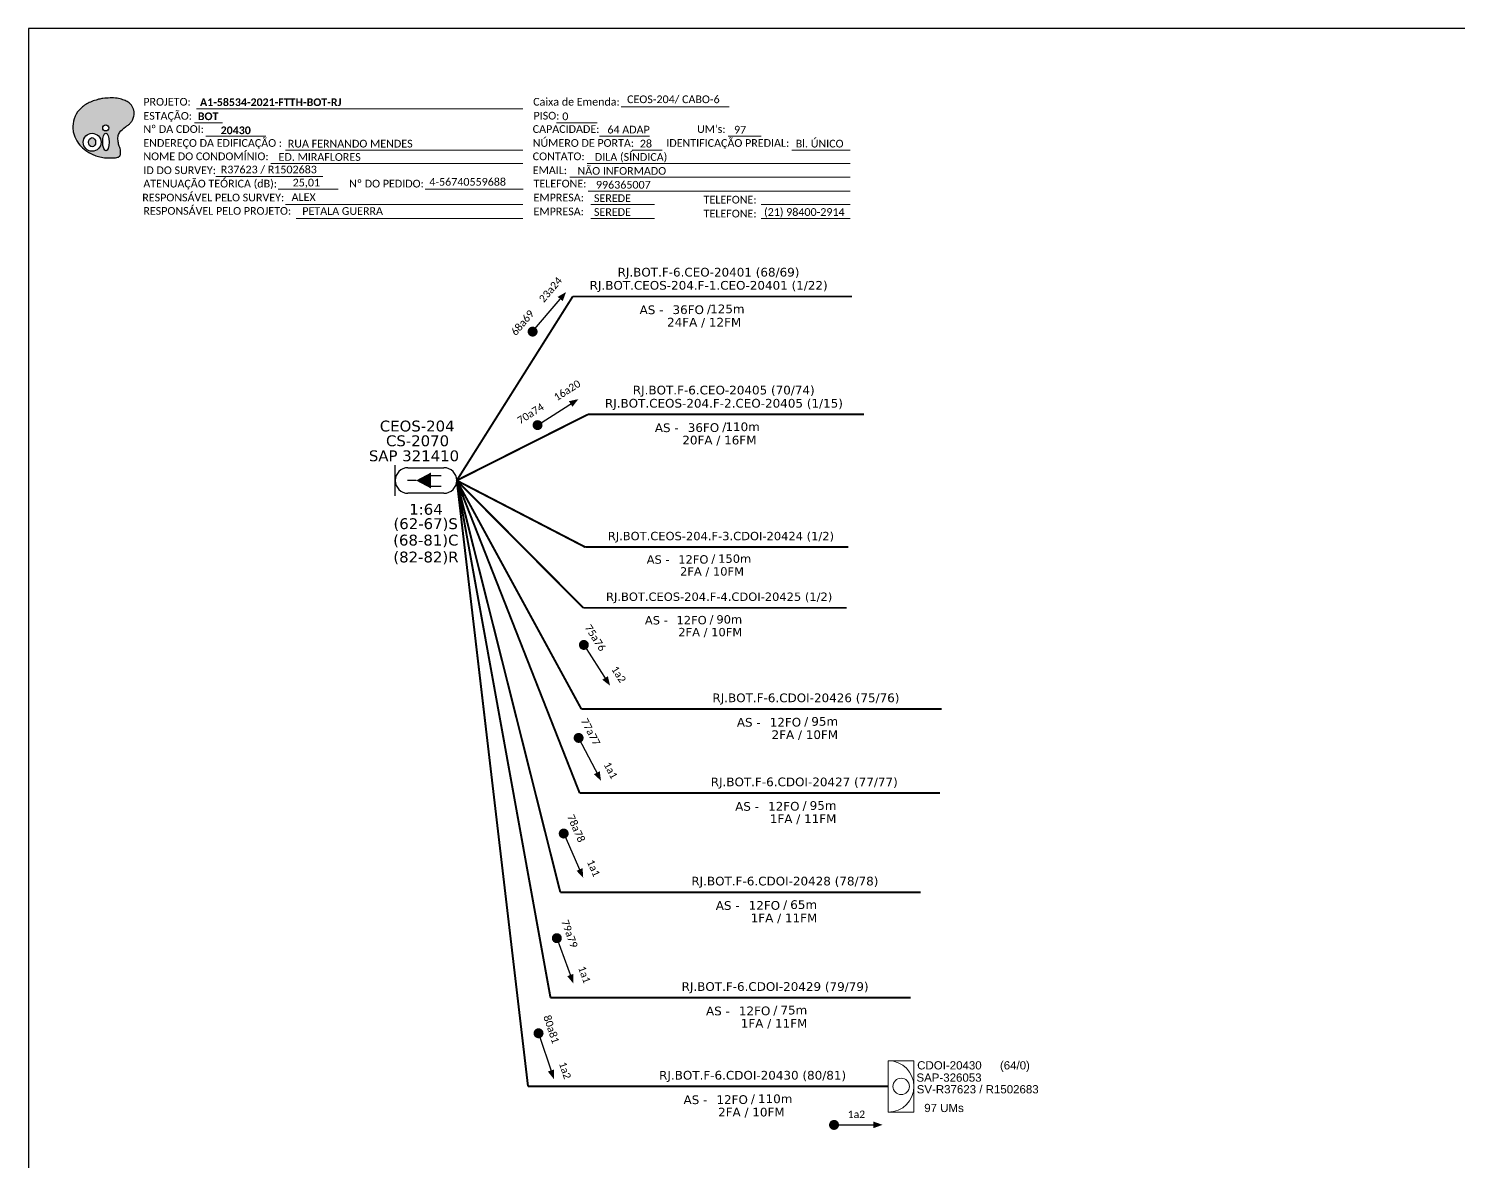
# Model space of a CAD drawing. Extents: x -4 to 837, y 1 to 595.
# Drawn here: x -3.8 to 329, y 331.6 to 595.3 of the extents above; entities that cross this region are included whole.
import ezdxf
from ezdxf.enums import TextEntityAlignment as Align

# ---------------------------------------------------------------- set-up
doc = ezdxf.new("R2010")
doc.units = 0
for name, color, linetype, lineweight in [("20.0-LEGENDA DOS CDO'S", 1, 'Continuous', 0), ('20.1-CDO_INTERIOR', 1, 'Continuous', 0), ('40.1-ETIQUETAS', 1, 'Continuous', 20)]:
    doc.layers.add(name, color=color, linetype=linetype, lineweight=lineweight)
for name, color, linetype in [('20.4-CEOS', 1, 'Continuous'), ('CABO OPTICO EXISTENTE', 5, 'Continuous'), ('CAP a instalar', 1, 'Continuous'), ('SETA', 7, 'Continuous')]:
    doc.layers.add(name, color=color, linetype=linetype)
doc.styles.add('ARIAL', font='arial.ttf')
doc.styles.add('siredit', font='verdana.ttf')
doc.styles.add('WMF-Calibri0', font='calibri.ttf')
doc.styles.add('WMF-Calibri1', font='calibrib.ttf')
doc.linetypes.add('FENCELINE1', pattern='A,0.25,-0.1,[133,ltypeshp.shx,S=0.1,R=0,X=-0.1,Y=0],-0.1,1', length=1.45)

# ---------------------------------------------------------------- blocks, each defined once
blk = doc.blocks.new('OI')
h = blk.add_hatch(color=40)
edge = h.paths.add_edge_path()
edge.add_spline(control_points=[(4.35, -0.67), (3.92, -0.99), (3.26, -1.5), (2.81, -2.59), (2.9, -3.5), (3.06, -4.27), (3.31, -4.85), (3.37, -5.39), (3.4, -5.88), (3.2, -6.4), (2.54, -6.61), (1.65, -6.63), (0.55, -6.67), (-0.56, -6.42), (-1.61, -6.14), (-2.77, -5.61), (-3.92, -4.77), (-4.89, -3.7), (-5.34, -2.65), (-5.6, -1.94), (-5.85, -0.96), (-5.71, 0.47), (-5.1, 2.02), (-4.14, 3.02), (-3.3, 3.61), (-2.37, 4.16), (-1.36, 4.44), (-0.56, 4.7), (0.79, 4.85), (2.24, 4.97), (3.79, 4.57), (4.67, 4.21), (5.44, 3.65), (5.76, 2.99), (6.03, 2.21), (6.01, 1.46), (5.72, 0.64), (5.31, 0.08), (4.88, -0.38), (4.51, -0.55), (4.35, -0.67)], knot_values=[0, 0, 0, 0, 1.60434, 2.417191, 3.427595, 4.282808, 4.776746, 5.304182, 5.888771, 6.258406, 6.858137, 7.79129, 8.986195, 10.124242, 11.187857, 12.242908, 13.953784, 15.414161, 16.515391, 17.349188, 17.675853, 19.552021, 21.515531, 22.568638, 23.63245, 24.621084, 25.782718, 26.745347, 27.142653, 29.870543, 31.004649, 31.921532, 32.709589, 33.801391, 34.042471, 35.192333, 35.971461, 36.628871, 37.254359, 37.836911, 37.836911, 37.836911, 37.836911], degree=3, periodic=0)
h.paths.add_polyline_path([(1.13, -0.87, -1), (-0.04, -0.87, -1)], flags=16)
edge = h.paths.add_edge_path(flags=16)
edge.add_ellipse((0.56, -3.59), major_axis=(-0.02, 1.71), ratio=0.361305, start_angle=0, end_angle=360)
h.paths.add_polyline_path([(-0.36, -3.62, -1), (-3.8, -3.62, -1)], flags=16)
edge = h.paths.add_edge_path(flags=0)
edge.add_ellipse((-2.08, -3.62), major_axis=(0, 0.885), ratio=0.758294, start_angle=0, end_angle=360)
at = {"color": 40}
for centre, radius in [((-2.08, -3.62), 1.72), ((0.54, -0.87), 0.587)]:
    blk.add_circle(centre, radius, dxfattribs=at)
blk.add_ellipse((-2.08, -3.62), major_axis=(0, 0.885), ratio=0.758294, start_param=-3.141592653589792, end_param=3.141592653589792, dxfattribs=at)
blk.add_ellipse((0.56, -3.59), major_axis=(-0.02, 1.71), ratio=0.361305, dxfattribs=at)
at = {"color": 40, "start_tangent": (-0.800898, -0.598801), "end_tangent": (-0.800898, -0.598801)}
blk.add_spline([(4.35, -0.67), (3.2, -1.78), (2.9, -2.54), (2.92, -3.55), (3.12, -4.38), (3.28, -4.85), (3.37, -5.37), (3.35, -5.95), (3.2, -6.29), (2.66, -6.55), (1.73, -6.63), (0.54, -6.62), (-0.58, -6.41), (-1.6, -6.11), (-2.56, -5.67), (-3.95, -4.67), (-4.89, -3.56), (-5.37, -2.56), (-5.64, -1.78), (-5.72, -1.46), (-5.63, 0.42), (-4.84, 2.22), (-4.13, 2.99), (-3.27, 3.62), (-2.4, 4.09), (-1.3, 4.47), (-0.37, 4.72), (0.02, 4.77), (2.75, 4.8), (3.85, 4.53), (4.69, 4.16), (5.31, 3.68), (5.85, 2.73), (5.93, 2.5), (5.94, 1.35), (5.67, 0.62), (5.29, 0.08), (4.84, -0.36), (4.35, -0.67)], degree=3, dxfattribs=at)
blk = doc.blocks.new('ETIQUETA_RS5F')
at = {"layer": '40.1-ETIQUETAS', "color": 0, "style": 'siredit'}
blk.add_text('/', height=1.5, dxfattribs=at).set_placement((1.58, -1.95), align=Align.MIDDLE_RIGHT)
for tag, p in [('ETIQUETA_R_SECUNDARIA', (1.21, 2.1)), ('ETIQUETA_R_PRIMARIA', (1.21, 4.1)), ('F_ATIVAS/F_MORTAS', (1.14, -4.24))]:
    blk.add_attdef(tag, text='', height=1.5, dxfattribs=at).set_placement(p, align=Align.MIDDLE_CENTER)
for tag, p in [('TIPO_CABO', (-6.58, -2.12)), ('CAP_CABO', (0.4, -2.09))]:
    blk.add_attdef(tag, text='', height=1.5, dxfattribs=at).set_placement(p, align=Align.MIDDLE_RIGHT)
blk.add_attdef('METROS', text='', height=1.5, dxfattribs=at).set_placement((2.14, -1.95), align=Align.MIDDLE_LEFT)
for tag, p in [('FUSÃO_1', (0.85, -8.39)), ('FUSÃO_2', (0.85, -10.6)), ('FUSÃO_3', (0.85, -12.93)), ('FUSÃO_4', (0.85, -15.14)), ('FUSÃO_5', (0.85, -17.16))]:
    blk.add_attdef(tag, text='', height=1.5, dxfattribs=at).set_placement(p, align=Align.CENTER)
blk = doc.blocks.new('CEOS_RP_CT_DRT')
at = {"layer": '20.4-CEOS', "color": 0}
for p, q in [((-4.54, 1.19), (-1.19, 1.19)), ((-1.19, -1.19), (-4.54, -1.19))]:
    blk.add_line(p, q, dxfattribs=at)
for points in [[(-5.73, -1.43), (-5.73, 1.44)], [(-3.79, 0), (-4.59, 0)], [(-2.47, 0.48), (-1.45, 0.48)], [(-2.47, -0.52), (-1.45, -0.52)]]:
    blk.add_lwpolyline(points, dxfattribs=at)
blk.add_lwpolyline([(-3.79, 0, 0, 1.47, 0), (-2.41, 0, 1.47, 1.47, 0)], format="xyseb", dxfattribs=at)
for centre, start, end in [((-4.54, 0), 90, 270), ((-1.19, 0), 270, 90)]:
    blk.add_arc(centre, 1.19, start, end, dxfattribs=at)
at = {"layer": '20.4-CEOS', "color": 7, "style": 'siredit'}
for tag, p in [('Nº_DA_CEOS', (-2.86, 5.6)), ('LOCAL', (-2.86, 4.24)), ('SAP', (-2.86, 2.78)), ('RACIO_SPLITAGEM', (-2.86, -1.88)), ('FIBRAS_SPLITTER', (-2.86, -3.58)), ('FIBRAS_TOP_C', (-2.86, -5.08)), ('RESERVA_FINAIS', (-2.86, -6.39))]:
    blk.add_attdef(tag, text='', height=1.01, dxfattribs=at).set_placement(p, align=Align.TOP_CENTER)

msp = doc.modelspace()

# ---------------------------------------------------------------- linework, layer by layer
for p, q in [((837.17, 595.26), (-3.83, 595.26)), ((-3.83, 595.26), (-3.83, 1.26))]:
    msp.add_line(p, q)
at = {"color": 7, "lineweight": 0}
for points in [[(35.28, 576.58), (111.25, 576.58)], [(134.09, 577.07), (159.22, 577.07)], [(34.76, 573.3), (41.31, 573.3)], [(119.05, 573.34), (128.53, 573.34)], [(37.42, 570.23), (51.37, 570.23)], [(129.1, 570.23), (140.71, 570.23)], [(159.04, 570.23), (166.7, 570.23)], [(55.99, 566.99), (111.25, 566.99)], [(136.68, 566.99), (143.62, 566.99)], [(173.85, 566.99), (187.41, 566.99)], [(52.58, 563.88), (111.25, 563.88)], [(126.21, 563.88), (187.44, 563.88)], [(39.74, 560.82), (64.63, 560.82)], [(122.17, 560.64), (187.44, 560.64)], [(54.28, 557.85), (68.22, 557.85)], [(88.51, 557.85), (111.27, 557.85)], [(126.46, 557.41), (187.44, 557.41)], [(55.99, 554.29), (111.25, 554.29)], [(127.07, 554.29), (141.86, 554.29)], [(166.67, 554.29), (187.44, 554.29)], [(58.48, 551.06), (111.25, 551.06)], [(127.07, 551.06), (141.86, 551.06)], [(166.67, 551.06), (187.44, 551.06)]]:
    msp.add_lwpolyline(points, dxfattribs=at)
at = {"const_width": 1.16}
for points in [[(113.13, 524.28, 1), (113.87, 525.16, 1)], [(114.16, 502.65, 1), (115.13, 503.27, 1)], [(125.12, 452.28, 1), (125.74, 451.31, 1)], [(123.94, 430.66, 1), (124.47, 429.64, 1)], [(120.51, 408.42, 1), (120.97, 407.36, 1)], [(118.94, 384.08, 1), (119.34, 382.99, 1)], [(114.69, 361.95, 1), (115.06, 360.85, 1)], [(183.09, 340.07, 1), (184.25, 340.07, 1)]]:
    msp.add_lwpolyline(points, format="xyb", close=True, dxfattribs=at)
at = {"layer": '20.1-CDO_INTERIOR', "color": 1, "lineweight": 18}
msp.add_lwpolyline([(202.28, 343.05), (202.28, 355.01), (196.3, 355.01), (196.3, 343.05)], close=True, dxfattribs=at)
msp.add_circle((199.29, 349.03), 1.91, dxfattribs=at)
msp.add_arc((196.3, 349.03), 5.98, 270, 90, dxfattribs=at)
at = {"layer": 'CAP a instalar', "color": 7, "linetype": 'FENCELINE1', "ltscale": 8, "const_width": 0.463}
for points in [[(122.84, 532.9), (95.84, 490.07)], [(122.84, 532.9), (187.87, 532.9)], [(126.39, 505.46), (95.84, 490.07)], [(126.39, 505.46), (190.62, 505.46)], [(117.66, 369.69), (95.84, 490.07)], [(119.94, 394.24), (95.84, 490.07)], [(124.45, 417.31), (95.84, 490.07)], [(124.84, 436.89), (95.84, 490.07)], [(124.84, 436.89), (208.7, 436.89)], [(124.45, 417.31), (208.32, 417.31)], [(119.94, 394.24), (203.8, 394.24)], [(117.66, 369.69), (201.52, 369.69)]]:
    msp.add_lwpolyline(points, dxfattribs=at)
at = {"layer": 'CAP a instalar', "color": 8, "linetype": 'FENCELINE1', "ltscale": 8, "const_width": 0.463}
for points in [[(125.29, 460.43), (95.84, 490.07)], [(95.84, 490.07), (125.75, 474.56)], [(125.75, 474.56), (187.03, 474.56)], [(125.29, 460.43), (186.62, 460.43)]]:
    msp.add_lwpolyline(points, dxfattribs=at)
at = {"layer": 'CAP a instalar', "color": 1, "linetype": 'FENCELINE1', "ltscale": 8, "const_width": 0.463}
for points in [[(112.43, 349.03), (95.84, 490.07)], [(112.43, 349.03), (196.29, 349.03)]]:
    msp.add_lwpolyline(points, dxfattribs=at)
at = {"layer": 'SETA'}
for points in [[(113.5, 524.72), (119.91, 532.31)], [(114.65, 502.96), (123.04, 508.29)], [(125.43, 451.8), (130.79, 443.43)], [(124.21, 430.15), (128.8, 421.34)], [(120.74, 407.89), (124.73, 398.79)], [(119.14, 383.54), (122.54, 374.2)], [(114.88, 361.4), (118.02, 351.97)], [(183.67, 340.07), (193.62, 340.07)]]:
    msp.add_lwpolyline(points, dxfattribs=at)
for points in [[(119.33, 532.81), (121.28, 533.93), (120.5, 531.81)], [(121.94, 508.53), (124.14, 509.01), (122.77, 507.23)], [(131.02, 444.52), (131.52, 442.32), (129.73, 443.69)], [(129.13, 422.41), (129.42, 420.17), (127.76, 421.69)], [(125.13, 399.84), (125.28, 397.59), (123.72, 399.22)], [(123, 375.22), (123.01, 372.96), (121.56, 374.69)], [(118.51, 352.98), (118.45, 350.72), (117.05, 352.49)], [(192.82, 340.86), (194.95, 340.09), (192.82, 339.31)]]:
    msp.add_solid(points, dxfattribs=at)

# ---------------------------------------------------------------- block references
at = {"color": 7, "xscale": 1.213923925163967, "yscale": 1.213923925163967, "zscale": 1.213923925163967, "rotation": 0.1532896023949059}
msp.add_blockref('OI', (13.47, 573.2), dxfattribs=at)
at = {"layer": '20.4-CEOS', "color": 7}
ref = msp.add_blockref('CEOS_RP_CT_DRT', (95.84, 490.07), dxfattribs=dict(at, xscale=2.502542501366116, yscale=2.502542501366116, zscale=2.502542495307241))
ref.add_attrib('Nº_DA_CEOS', 'CEOS-204', dxfattribs={"color": 7, "height": 2.527, "style": 'siredit'}).set_placement((86.63, 504.01), align=Align.TOP_CENTER)
ref.add_attrib('LOCAL', 'CS-2070', dxfattribs={"color": 7, "height": 2.527, "style": 'siredit'}).set_placement((86.71, 500.58), align=Align.TOP_CENTER)
ref.add_attrib('SAP', 'SAP 321410', dxfattribs={"color": 7, "height": 2.527, "style": 'siredit'}).set_placement((85.88, 497.08), align=Align.TOP_CENTER)
ref.add_attrib('RACIO_SPLITAGEM', '1:64', dxfattribs={"color": 7, "height": 2.527, "style": 'siredit'}).set_placement((88.67, 484.63), align=Align.TOP_CENTER)
ref.add_attrib('FIBRAS_SPLITTER', '(62-67)S', dxfattribs={"color": 7, "height": 2.527, "style": 'siredit'}).set_placement((88.6, 481.28), align=Align.TOP_CENTER)
ref.add_attrib('FIBRAS_TOP_C', '(68-81)C', dxfattribs={"color": 7, "height": 2.527, "style": 'siredit'}).set_placement((88.64, 477.46), align=Align.TOP_CENTER)
ref.add_attrib('RESERVA_FINAIS', '(82-82)R', dxfattribs={"color": 7, "height": 2.527, "style": 'siredit'}).set_placement((88.67, 473.52), align=Align.TOP_CENTER)
at = {"layer": 'CAP a instalar', "color": 7, "linetype": 'FENCELINE1', "ltscale": 7}
ref = msp.add_blockref('ETIQUETA_RS5F', (152.89, 532.65), dxfattribs=dict(at, xscale=1.350331554392131, yscale=1.350331554392131, zscale=1.350331554392131))
ref.add_attrib('ETIQUETA_R_PRIMARIA', 'RJ.BOT.F-6.CEO-20401 (68/69)', dxfattribs={"layer": '40.1-ETIQUETAS', "color": 0, "height": 2.0255, "style": 'siredit'}).set_placement((154.44, 538.56), align=Align.MIDDLE_CENTER)
ref.add_attrib('ETIQUETA_R_SECUNDARIA', 'RJ.BOT.CEOS-204.F-1.CEO-20401 (1/22)', dxfattribs={"layer": '40.1-ETIQUETAS', "color": 0, "height": 2.0255, "style": 'siredit'}).set_placement((154.48, 535.5), align=Align.MIDDLE_CENTER)
ref.add_attrib('TIPO_CABO', 'AS -', dxfattribs={"layer": '40.1-ETIQUETAS', "color": 0, "height": 2.025, "style": 'siredit'}).set_placement((143.95, 529.8), align=Align.MIDDLE_RIGHT)
ref.add_attrib('CAP_CABO', '36FO', dxfattribs={"layer": '40.1-ETIQUETAS', "color": 0, "height": 2.025, "style": 'siredit'}).set_placement((153.38, 529.83), align=Align.MIDDLE_RIGHT)
ref.add_attrib('METROS', '125m', dxfattribs={"layer": '40.1-ETIQUETAS', "color": 0, "height": 2.025, "style": 'siredit'}).set_placement((154.83, 530.01), align=Align.MIDDLE_LEFT)
ref.add_attrib('F_ATIVAS/F_MORTAS', '24FA / 12FM', dxfattribs={"layer": '40.1-ETIQUETAS', "color": 0, "height": 2.0255, "style": 'siredit'}).set_placement((153.43, 526.92), align=Align.MIDDLE_CENTER)
ref = msp.add_blockref('ETIQUETA_RS5F', (156.44, 505.21), dxfattribs=dict(at, xscale=1.350331554392131, yscale=1.350331554392131, zscale=1.350331554392131))
ref.add_attrib('ETIQUETA_R_PRIMARIA', 'RJ.BOT.F-6.CEO-20405 (70/74)', dxfattribs={"layer": '40.1-ETIQUETAS', "color": 0, "height": 2.0255, "style": 'siredit'}).set_placement((157.99, 511.12), align=Align.MIDDLE_CENTER)
ref.add_attrib('ETIQUETA_R_SECUNDARIA', 'RJ.BOT.CEOS-204.F-2.CEO-20405 (1/15)', dxfattribs={"layer": '40.1-ETIQUETAS', "color": 0, "height": 2.0255, "style": 'siredit'}).set_placement((158.03, 508.05), align=Align.MIDDLE_CENTER)
ref.add_attrib('TIPO_CABO', 'AS -', dxfattribs={"layer": '40.1-ETIQUETAS', "color": 0, "height": 2.025, "style": 'siredit'}).set_placement((147.5, 502.35), align=Align.MIDDLE_RIGHT)
ref.add_attrib('CAP_CABO', '36FO', dxfattribs={"layer": '40.1-ETIQUETAS', "color": 0, "height": 2.025, "style": 'siredit'}).set_placement((156.93, 502.38), align=Align.MIDDLE_RIGHT)
ref.add_attrib('METROS', '110m', dxfattribs={"layer": '40.1-ETIQUETAS', "color": 0, "height": 2.025, "style": 'siredit'}).set_placement((158.38, 502.57), align=Align.MIDDLE_LEFT)
ref.add_attrib('F_ATIVAS/F_MORTAS', '20FA / 16FM', dxfattribs={"layer": '40.1-ETIQUETAS', "color": 0, "height": 2.0255, "style": 'siredit'}).set_placement((156.98, 499.48), align=Align.MIDDLE_CENTER)
at = {"layer": 'CAP a instalar', "color": 8, "linetype": 'FENCELINE1', "ltscale": 7}
ref = msp.add_blockref('ETIQUETA_RS5F', (153.96, 474.42), dxfattribs=dict(at, xscale=1.296858424837191, yscale=1.296858424837191, zscale=1.296858424838456))
ref.add_attrib('ETIQUETA_R_SECUNDARIA', 'RJ.BOT.CEOS-204.F-3.CDOI-20424 (1/2)', dxfattribs={"layer": 'CABO OPTICO EXISTENTE', "color": 0, "height": 1.9453, "style": 'siredit'}).set_placement((157.33, 477.14), align=Align.MIDDLE_CENTER)
ref.add_attrib('TIPO_CABO', 'AS -', dxfattribs={"layer": '40.1-ETIQUETAS', "color": 0, "height": 1.945, "style": 'siredit'}).set_placement((145.38, 471.67), align=Align.MIDDLE_RIGHT)
ref.add_attrib('CAP_CABO', '12FO', dxfattribs={"layer": '40.1-ETIQUETAS', "color": 0, "height": 1.945, "style": 'siredit'}).set_placement((154.43, 471.7), align=Align.MIDDLE_RIGHT)
ref.add_attrib('METROS', '150m', dxfattribs={"layer": '40.1-ETIQUETAS', "color": 0, "height": 1.945, "style": 'siredit'}).set_placement((156.69, 471.88), align=Align.MIDDLE_LEFT)
ref.add_attrib('F_ATIVAS/F_MORTAS', '2FA / 10FM', dxfattribs={"layer": '40.1-ETIQUETAS', "color": 0, "height": 1.945, "style": 'siredit'}).set_placement((155.26, 468.91), align=Align.MIDDLE_CENTER)
ref = msp.add_blockref('ETIQUETA_RS5F', (153.54, 460.29), dxfattribs=dict(at, xscale=1.296858424837191, yscale=1.296858424837191, zscale=1.296858424838456))
ref.add_attrib('ETIQUETA_R_SECUNDARIA', 'RJ.BOT.CEOS-204.F-4.CDOI-20425 (1/2)', dxfattribs={"layer": 'CABO OPTICO EXISTENTE', "color": 0, "height": 1.9453, "style": 'siredit'}).set_placement((156.92, 463.02), align=Align.MIDDLE_CENTER)
ref.add_attrib('TIPO_CABO', 'AS -', dxfattribs={"layer": '40.1-ETIQUETAS', "color": 0, "height": 1.945, "style": 'siredit'}).set_placement((144.96, 457.54), align=Align.MIDDLE_RIGHT)
ref.add_attrib('CAP_CABO', '12FO', dxfattribs={"layer": '40.1-ETIQUETAS', "color": 0, "height": 1.945, "style": 'siredit'}).set_placement((154.02, 457.57), align=Align.MIDDLE_RIGHT)
ref.add_attrib('METROS', '90m', dxfattribs={"layer": '40.1-ETIQUETAS', "color": 0, "height": 1.945, "style": 'siredit'}).set_placement((156.28, 457.75), align=Align.MIDDLE_LEFT)
ref.add_attrib('F_ATIVAS/F_MORTAS', '2FA / 10FM', dxfattribs={"layer": '40.1-ETIQUETAS', "color": 0, "height": 1.945, "style": 'siredit'}).set_placement((154.85, 454.78), align=Align.MIDDLE_CENTER)
at = {"layer": 'CAP a instalar', "color": 7, "linetype": 'FENCELINE1', "ltscale": 7}
ref = msp.add_blockref('ETIQUETA_RS5F', (175.52, 436.64), dxfattribs=dict(at, xscale=1.350331554391078, yscale=1.350331554391078, zscale=1.350331554392395))
ref.add_attrib('ETIQUETA_R_SECUNDARIA', 'RJ.BOT.F-6.CDOI-20426 (75/76)', dxfattribs={"layer": 'CABO OPTICO EXISTENTE', "color": 0, "height": 2.0255, "style": 'siredit'}).set_placement((177.12, 439.48), align=Align.MIDDLE_CENTER)
ref.add_attrib('TIPO_CABO', 'AS -', dxfattribs={"layer": '40.1-ETIQUETAS', "color": 0, "height": 2.025, "style": 'siredit'}).set_placement((166.59, 433.78), align=Align.MIDDLE_RIGHT)
ref.add_attrib('CAP_CABO', '12FO', dxfattribs={"layer": '40.1-ETIQUETAS', "color": 0, "height": 2.025, "style": 'siredit'}).set_placement((176.01, 433.81), align=Align.MIDDLE_RIGHT)
ref.add_attrib('METROS', '95m', dxfattribs={"layer": '40.1-ETIQUETAS', "color": 0, "height": 2.025, "style": 'siredit'}).set_placement((178.37, 434), align=Align.MIDDLE_LEFT)
ref.add_attrib('F_ATIVAS/F_MORTAS', '2FA / 10FM', dxfattribs={"layer": '40.1-ETIQUETAS', "color": 0, "height": 2.025, "style": 'siredit'}).set_placement((176.87, 430.91), align=Align.MIDDLE_CENTER)
ref = msp.add_blockref('ETIQUETA_RS5F', (175.14, 417.06), dxfattribs=dict(at, xscale=1.350331554391078, yscale=1.350331554391078, zscale=1.350331554392395))
ref.add_attrib('ETIQUETA_R_SECUNDARIA', 'RJ.BOT.F-6.CDOI-20427 (77/77)', dxfattribs={"layer": 'CABO OPTICO EXISTENTE', "color": 0, "height": 2.0255, "style": 'siredit'}).set_placement((176.73, 419.91), align=Align.MIDDLE_CENTER)
ref.add_attrib('TIPO_CABO', 'AS -', dxfattribs={"layer": '40.1-ETIQUETAS', "color": 0, "height": 2.025, "style": 'siredit'}).set_placement((166.2, 414.21), align=Align.MIDDLE_RIGHT)
ref.add_attrib('CAP_CABO', '12FO', dxfattribs={"layer": '40.1-ETIQUETAS', "color": 0, "height": 2.025, "style": 'siredit'}).set_placement((175.63, 414.24), align=Align.MIDDLE_RIGHT)
ref.add_attrib('METROS', '95m', dxfattribs={"layer": '40.1-ETIQUETAS', "color": 0, "height": 2.025, "style": 'siredit'}).set_placement((177.99, 414.42), align=Align.MIDDLE_LEFT)
ref.add_attrib('F_ATIVAS/F_MORTAS', '1FA / 11FM', dxfattribs={"layer": '40.1-ETIQUETAS', "color": 0, "height": 2.025, "style": 'siredit'}).set_placement((176.47, 411.33), align=Align.MIDDLE_CENTER)
ref = msp.add_blockref('ETIQUETA_RS5F', (170.62, 393.99), dxfattribs=dict(at, xscale=1.350331554391078, yscale=1.350331554391078, zscale=1.350331554392395))
ref.add_attrib('ETIQUETA_R_SECUNDARIA', 'RJ.BOT.F-6.CDOI-20428 (78/78)', dxfattribs={"layer": 'CABO OPTICO EXISTENTE', "color": 0, "height": 2.0255, "style": 'siredit'}).set_placement((172.22, 396.83), align=Align.MIDDLE_CENTER)
ref.add_attrib('TIPO_CABO', 'AS -', dxfattribs={"layer": '40.1-ETIQUETAS', "color": 0, "height": 2.025, "style": 'siredit'}).set_placement((161.68, 391.14), align=Align.MIDDLE_RIGHT)
ref.add_attrib('CAP_CABO', '12FO', dxfattribs={"layer": '40.1-ETIQUETAS', "color": 0, "height": 2.025, "style": 'siredit'}).set_placement((171.11, 391.17), align=Align.MIDDLE_RIGHT)
ref.add_attrib('METROS', '65m', dxfattribs={"layer": '40.1-ETIQUETAS', "color": 0, "height": 2.025, "style": 'siredit'}).set_placement((173.47, 391.35), align=Align.MIDDLE_LEFT)
ref.add_attrib('F_ATIVAS/F_MORTAS', '1FA / 11FM', dxfattribs={"layer": '40.1-ETIQUETAS', "color": 0, "height": 2.025, "style": 'siredit'}).set_placement((172.02, 388.26), align=Align.MIDDLE_CENTER)
ref = msp.add_blockref('ETIQUETA_RS5F', (168.34, 369.44), dxfattribs=dict(at, xscale=1.350331554391078, yscale=1.350331554391078, zscale=1.350331554392395))
ref.add_attrib('ETIQUETA_R_SECUNDARIA', 'RJ.BOT.F-6.CDOI-20429 (79/79)', dxfattribs={"layer": 'CABO OPTICO EXISTENTE', "color": 0, "height": 2.0255, "style": 'siredit'}).set_placement((169.94, 372.28), align=Align.MIDDLE_CENTER)
ref.add_attrib('TIPO_CABO', 'AS -', dxfattribs={"layer": '40.1-ETIQUETAS', "color": 0, "height": 2.025, "style": 'siredit'}).set_placement((159.41, 366.59), align=Align.MIDDLE_RIGHT)
ref.add_attrib('CAP_CABO', '12FO', dxfattribs={"layer": '40.1-ETIQUETAS', "color": 0, "height": 2.025, "style": 'siredit'}).set_placement((168.84, 366.62), align=Align.MIDDLE_RIGHT)
ref.add_attrib('METROS', '75m', dxfattribs={"layer": '40.1-ETIQUETAS', "color": 0, "height": 2.025, "style": 'siredit'}).set_placement((171.19, 366.8), align=Align.MIDDLE_LEFT)
ref.add_attrib('F_ATIVAS/F_MORTAS', '1FA / 11FM', dxfattribs={"layer": '40.1-ETIQUETAS', "color": 0, "height": 2.025, "style": 'siredit'}).set_placement((169.7, 363.71), align=Align.MIDDLE_CENTER)
at = {"layer": 'CAP a instalar', "color": 1, "linetype": 'FENCELINE1', "ltscale": 7}
ref = msp.add_blockref('ETIQUETA_RS5F', (163.11, 348.78), dxfattribs=dict(at, xscale=1.350331554391078, yscale=1.350331554391078, zscale=1.350331554392395))
ref.add_attrib('ETIQUETA_R_SECUNDARIA', 'RJ.BOT.F-6.CDOI-20430 (80/81)', dxfattribs={"layer": 'CABO OPTICO EXISTENTE', "color": 0, "height": 2.0255, "style": 'siredit'}).set_placement((164.71, 351.63), align=Align.MIDDLE_CENTER)
ref.add_attrib('TIPO_CABO', 'AS -', dxfattribs={"layer": '40.1-ETIQUETAS', "color": 0, "height": 2.025, "style": 'siredit'}).set_placement((154.18, 345.93), align=Align.MIDDLE_RIGHT)
ref.add_attrib('CAP_CABO', '12FO', dxfattribs={"layer": '40.1-ETIQUETAS', "color": 0, "height": 2.025, "style": 'siredit'}).set_placement((163.61, 345.96), align=Align.MIDDLE_RIGHT)
ref.add_attrib('METROS', '110m', dxfattribs={"layer": '40.1-ETIQUETAS', "color": 0, "height": 2.025, "style": 'siredit'}).set_placement((165.96, 346.15), align=Align.MIDDLE_LEFT)
ref.add_attrib('F_ATIVAS/F_MORTAS', '2FA / 10FM', dxfattribs={"layer": '40.1-ETIQUETAS', "color": 0, "height": 2.025, "style": 'siredit'}).set_placement((164.42, 343.05), align=Align.MIDDLE_CENTER)

# ---------------------------------------------------------------- texts
at = {"color": 7, "lineweight": 0, "style": 'WMF-Calibri0'}
for s, height, p in [('Caixa de Emenda:', 1.7927, (113.63, 577.33)), ('PROJETO:', 1.793, (22.88, 577.33)), ('ESTAÇÃO:', 1.793, (22.88, 574.05)), ('PISO:', 1.793, (113.7, 574.09)), ('Nº DA CDOI:', 1.7927, (22.88, 570.98)), ('CAPACIDADE:', 1.7927, (113.52, 570.98)), ("UM's:", 1.793, (151.77, 570.98)), ('ENDEREÇO DA EDIFICAÇÃO :', 1.7927, (22.88, 567.74)), ('NÚMERO DE PORTA:', 1.7927, (113.52, 567.74)), ('IDENTIFICAÇÃO PREDIAL:', 1.7927, (144.61, 567.74)), ('NOME DO CONDOMÍNIO:', 1.7927, (22.88, 564.63)), ('CONTATO:', 1.793, (113.52, 564.63)), ('ID DO SURVEY:', 1.7927, (22.88, 561.39)), ('EMAIL:', 1.793, (113.52, 561.39)), ('ATENUAÇÃO TEÓRICA (dB):', 1.7927, (22.88, 558.28)), ('Nº DO PEDIDO:', 1.7927, (70.8, 558.28)), ('TELEFONE:', 1.793, (113.71, 558.28)), ('RESPONSÁVEL PELO SURVEY:', 1.7927, (22.63, 555.04)), ('EMPRESA:', 1.793, (113.71, 555.04)), ('TELEFONE:', 1.793, (153.31, 554.54)), ('RESPONSÁVEL PELO PROJETO:', 1.7927, (22.88, 551.93)), ('EMPRESA:', 1.793, (113.71, 551.8)), ('TELEFONE:', 1.793, (153.31, 551.3))]:
    msp.add_text(s, height=height, dxfattribs=at).set_placement(p)
at = {"color": 7}
for s, height, style, p in [('CEOS-204/ CABO-6', 1.7927, 'WMF-Calibri0', (135.49, 577.91)), ('A1-58534-2021-FTTH-BOT-RJ', 1.7927, 'WMF-Calibri1', (36.07, 577.23)), ('BOT', 1.793, 'WMF-Calibri1', (35.56, 573.95)), ('0', 1.79, 'WMF-Calibri0', (120.4, 573.94)), (' 64 ADAP', 1.793, 'WMF-Calibri0', (130.27, 570.85)), ('97', 1.793, 'WMF-Calibri0', (160.39, 570.83)), ('RUA FERNANDO MENDES ', 1.7927, 'WMF-Calibri0', (56.5, 567.58)), ('28', 1.793, 'WMF-Calibri0', (138.46, 567.59)), ('Bl. ÚNICO', 1.793, 'WMF-Calibri0', (174.74, 567.59)), ('ED. MIRAFLORES', 1.7927, 'WMF-Calibri0', (54.36, 564.48)), ('DILA (SÍNDICA) ', 1.7927, 'WMF-Calibri0', (127.99, 564.48)), ('R37623 / R1502683 ', 1.7927, 'WMF-Calibri0', (40.9, 561.56)), ('NÃO INFORMADO', 1.7927, 'WMF-Calibri0', (123.95, 561.24)), ('25,01', 1.793, 'WMF-Calibri0', (57.65, 558.52)), ('4-56740559688', 1.7927, 'WMF-Calibri0', (89.45, 558.69)), ('996365007', 1.793, 'WMF-Calibri0', (128.24, 558.01)), ('ALEX', 1.793, 'WMF-Calibri0', (57.39, 555.13)), ('SEREDE', 1.793, 'WMF-Calibri0', (127.77, 554.89)), ('PETALA GUERRA', 1.7927, 'WMF-Calibri0', (59.88, 551.9)), ('SEREDE', 1.793, 'WMF-Calibri0', (127.77, 551.66)), ('(21) 98400-2914', 1.7927, 'WMF-Calibri0', (167.37, 551.66))]:
    msp.add_text(s, height=height, dxfattribs=dict(at, style=style)).set_placement(p)
at = {"color": 7, "style": 'WMF-Calibri1'}
msp.add_text('20430', height=1.793, dxfattribs=at).set_placement((44.39, 570.69), align=Align.CENTER)
at = {"char_height": 1.734, "width": 29.3143, "attachment_point": 5}
for s, insert, rotation in [('\\C7;\\fCalibri|b0|i0|c0|p34;23a24', (117.66, 534.49), 49.7993), ('\\C7;\\fCalibri|b0|i0|c0|p34;68a69', (111.15, 526.78), 49.7993), ('\\C7;\\fCalibri|b0|i0|c0|p34;16a20', (121.54, 511.05), 32.42), ('\\C7;\\fCalibri|b0|i0|c0|p34;70a74', (113.02, 505.64), 32.42), ('\\C7;\\fCalibri|b0|i0|c0|p34;75a76', (128.1, 453.44), 302.6464), ('\\C7;\\fCalibri|b0|i0|c0|p34;1a2', (133.54, 444.94), 302.6464), ('\\C7;\\fCalibri|b0|i0|c0|p34;77a77', (127.01, 431.55), 297.5001), ('\\C7;\\fCalibri|b0|i0|c0|p34;1a1', (131.67, 422.59), 297.5001), ('\\C7;\\fCalibri|b0|i0|c0|p34;78a78', (123.63, 409.1), 293.6688), ('\\C7;\\fCalibri|b0|i0|c0|p34;1a1', (127.68, 399.85), 293.6688), ('\\C7;\\fCalibri|b0|i0|c0|p34;79a79', (122.1, 384.56), 290.0173), ('\\C7;\\fCalibri|b0|i0|c0|p34;1a1', (125.55, 375.07), 290.0173), ('\\C7;\\fCalibri|b0|i0|c0|p34;80a81', (117.86, 362.34), 288.4154), ('\\C7;\\fCalibri|b0|i0|c0|p34;1a2', (121.05, 352.76), 288.4154)]:
    msp.add_mtext(s, dxfattribs=dict(at, insert=insert, rotation=rotation))
at = {"insert": (188.88, 342.53), "char_height": 1.7365, "width": 29.3577, "attachment_point": 5}
msp.add_mtext('\\C7;\\fCalibri|b0|i0|c0|p34;1a2', dxfattribs=at)
at = {"layer": "20.0-LEGENDA DOS CDO'S", "color": 1, "style": 'ARIAL'}
for s, p in [('CDOI-20430', (218.03, 352.98)), ('SV-R37623 / R1502683', (231.3, 347.41))]:
    msp.add_text(s, height=1.914, dxfattribs=at).set_placement(p, align=Align.RIGHT)
msp.add_text('    (64/0)', height=1.91, dxfattribs=at).set_placement((224.29, 352.98), align=Align.CENTER)
for s, p in [('SAP-326053', (202.85, 350.13)), ('97 UMs', (204.66, 343.06))]:
    msp.add_text(s, height=1.914, dxfattribs=at).set_placement(p)

doc.saveas('drawing.dxf')
